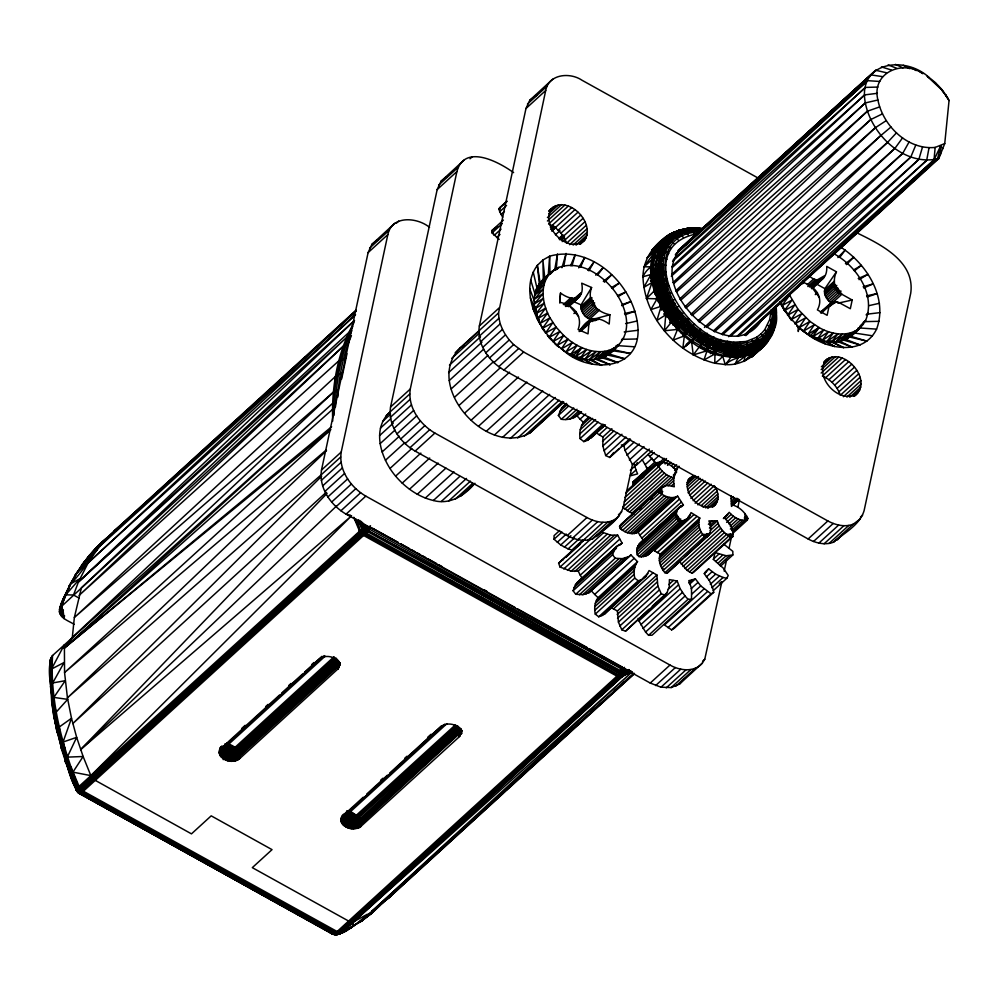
<?xml version="1.0" encoding="UTF-8"?>
<svg xmlns="http://www.w3.org/2000/svg" width="999" height="999" viewBox="0 0 999 999"><rect width="100%" height="100%" fill="white"/><g stroke="black" fill="none" stroke-linecap="round" stroke-linejoin="round"><path stroke-width="1.5" d="M583.129 539.785L571.853 550.074L568.106 548.913L560.726 544.979L554.058 539.235L554.058 535.639L559.702 530.481M723.751 544.143L732.841 551.361L732.841 554.957L726.161 555.744L715.034 552.572L713.473 559.54L723.363 568.206L728.234 575.499L726.797 578.296L723.089 577.459L715.634 574.15L708.678 568.893L704.245 573.638L709.465 580.756L712.836 588.448L713.723 592.295L711.076 593.856L700.761 585.913L695.404 578.883L688.773 580.694L691.533 588.423L691.52 599.2L688.061 599.288L685.039 596.028L680.169 588.748L677.21 581.018L669.392 579.607L669.28 586.788L666.945 592.782L664.997 595.154L661.251 593.768L657.879 586.063L656.892 574.974L649.075 570.566L646.103 576.098L604.42 614.21L598.738 616.795L595.279 614.135C594.093 608.578 594.517 602.347 598.064 597.689L637.524 561.663L630.906 554.932L588.948 592.744L582.854 594.667L575.736 594.28L573.101 590.746L575.436 584.752L577.385 582.38L616.845 546.353L622.065 543.119L617.644 535.089L610.689 535.177L600.761 531.668M646.103 576.098L641.221 579.757L638.199 580.781L634.74 578.109C633.553 572.552 633.978 566.321 637.524 561.663M397.19 889.06L371.578 913.398L362.137 920.641L339.835 933.84L333.978 934.465L79.258 793.431C69.256 781.043 67.52 762.861 61.538 748.263L53.871 716.857L51.723 702.272L49.95 673.801L50.387 671.141L64.398 644.692L64.56 672.577L67.433 697.814L71.503 718.269L76.661 737.349L65.272 761.388L77.56 792.157L330.819 933.241L335.202 934.44L338.586 932.666L619.605 676.111L622.414 671.528L622.427 667.095L589.797 648.975M663.211 241.221C673.763 230.582 687.974 225.849 702.672 229.133C674.138 222.69 643.219 247.74 642.969 276.76C644.268 317.033 676.186 353.446 714.76 363.224C722.027 358.391 728.995 350.661 727.284 341.258C682.617 336.338 631.193 246.166 697.302 233.766M727.284 341.258L733.853 342.232C736.575 350.849 730.431 358.479 725.224 364.56L714.76 363.224L714.972 353.896L719.392 346.516L720.566 339.423M687.524 228.396C610.626 246.129 669.542 349.051 722.652 356.006L725.224 364.56C743.343 366.109 757.941 353.484 768.393 340.284C769.667 336.426 767.482 332.38 764.672 329.795L769.692 319.593L771.203 309.877M52.697 704.557L52.035 703.458C52.66 688.236 45.367 669.605 52.56 655.506L332.754 403.246L64.236 648.139L72.303 637.487L333.329 392.245L338.261 389.585C340.184 371.128 343.993 352.722 351.423 335.652M50.425 679.807L50.275 661.038M50.275 675.124L50.45 668.156M52.56 655.506C49.813 700.799 62.175 745.204 78.334 787.075L82.68 791.845L335.976 932.517C342.957 936.063 349.413 927.621 355.332 924.999M337.824 661.937L337.899 660.077L238.549 750.911C234.278 754.145 227.46 752.771 224.213 748.676L220.679 747.727C221.578 756.018 233.828 758.928 239.86 754.22L338.536 664.16L338.574 661.076L239.161 751.997L237.387 755.694L231.456 761.325L235.065 761.026L239.248 759.003L337.924 668.943L338.536 664.16L336.089 658.316L334.628 658.079L235.951 748.139L233.279 749.163L231.456 761.325C224.9 761.438 216.358 755.706 220.105 748.301M456.293 725.649L455.257 724.974L356.581 815.034L353.359 815.746L349.937 813.211L348.676 813.248L343.132 815.696C345.392 822.639 355.656 824.937 361.263 820.679L459.94 730.619L457.267 726.46L456.293 725.649L357.617 815.708L354.957 816.732L353.122 828.895C347.165 828.908 338.686 824.1 341.508 817.095L354.283 820.254L360.227 818.481L459.565 727.647L461.163 731.792L459.59 736.513L359.752 827.434L353.122 828.895L359.066 823.263L360.826 819.567L460.252 728.646L459.59 736.513L461.913 730.406M49.987 672.464L50.375 659.178L50.862 685.351L52.447 701.723M634.465 673.626L387.974 898.601L352.073 927.097L339.036 934.127L334.727 933.303L81.593 792.719L77.885 788.948C60.927 747.527 49.513 702.796 50.961 657.542L50.387 671.141M325.199 656.118L228.833 744.08L228.484 749.138L225.424 754.532L224.201 759.327L226.461 757.417L232.505 755.232L235.364 752.447L234.053 747.976L226.673 743.256C222.989 748.613 233.304 752.497 236.925 748.95L336.089 658.316M775.311 307.205L774.25 323.614L765.746 334.378L762.799 343.294L758.091 350.924C765.484 344.955 782.03 328.234 769.692 319.593M51.299 687.25L51.411 690.346L50.462 686.625L52.697 682.941L65.222 680.719L52.185 699.824L52.035 703.458M459.503 729.507L459.565 727.647M53.934 715.696L57.143 732.629L53.934 715.696L55.107 713.323L67.682 699.362L54.021 697.439M681.131 507.092L683.391 505.032L677.634 496.153L638.174 532.167C632.305 535.526 625.087 532.617 620.304 528.646L619.567 526.535L620.629 524.837L661.488 487.412L667.232 485.364L674.325 486.763C672.777 479.732 673.963 471.54 679.07 466.233L674.562 470.354M354.245 322.078C337.45 352.035 331.331 387.038 332.729 421.091M337.874 397.04L338.261 389.585M49.95 673.801L50.425 665.396M355.969 310.314L114.073 531.093C96.766 546.216 86.838 567.432 70.779 583.716L63.861 597.464L59.503 612.237C61.289 618.918 68.981 621.041 74.126 624.313M654.357 462.512L632.929 482.067L632.792 484.353L656.48 462.737M730.981 495.766L731.518 504.695C738.736 506.318 744.692 511.8 747.851 518.369L747.339 520.079C740.409 521.466 733.666 517.357 729.233 512.325L724.337 517.882C729.632 522.44 733.716 529.295 732.916 536.475L693.443 572.502L691.87 573.164L687.15 570.417L679.795 561.838M772.814 309.315C771.902 358.354 709.103 348.002 687.724 319.63C660.526 297.053 650.062 232.305 699.737 231.993C695.604 223.676 685.039 230.195 678.321 230.494L695.791 228.159M671.216 248.476C665.459 243.069 656.855 244.905 651.723 250.25C663.636 237.362 680.619 226.736 698.925 230.619C647.814 230.944 658.578 297.552 686.563 320.779C708.915 350.661 774.562 360.239 774.188 308.828C780.781 319.368 773.313 337.225 762.799 343.294L766.857 342.582C773.626 331.693 778.009 318.756 775.961 305.831M773.513 327.098L775.149 322.602L775.873 305.619M775.724 321.491L776.023 306.631M664.997 595.154L625.524 631.181L621.79 629.782L618.418 622.09L617.419 610.988L656.892 574.974M712.499 507.13C720.092 502.485 719.068 491.995 714.273 485.701L695.104 503.196M68.332 589.622L69.693 584.952M548.289 274.663L549.65 256.194C593.231 243.881 636.838 288.012 638.074 330.269C638.698 371.728 587.35 372.602 563.623 350.499C581.268 363.311 605.369 363.761 619.018 344.43C633.878 327.897 624.612 302.535 611.813 287.675C598.688 272.153 575.362 258.729 555.319 269.031C546.59 275.749 536.388 283.266 534.69 294.98C533.104 304.757 535.589 314.747 539.86 323.539L549.999 317.857C542.095 303.883 538.811 283.117 552.135 271.291L539.298 283.679L537.35 265.372L542.882 260.027L549.65 256.194L550.012 273.976M559.765 303.059L560.514 293.007C572.04 301.661 585.039 300.724 581.705 283.167L591.595 287.512C586.401 301.461 596.853 312.212 609.927 314.76L609.215 324.038C596.128 314.71 587.499 318.007 579.17 331.581L589.035 322.577L590.359 320.217M556.318 269.218L557.467 253.983L554.707 269.917M349.937 813.211L350.499 811.65L446.878 723.688M560.514 293.007L559.79 302.272C572.877 304.82 583.329 315.572 578.134 329.52L588.024 333.866L589.035 322.577M609.927 314.76L591.146 319.842C585.102 317.719 580.044 311.526 581.081 304.882L591.595 287.512M339.073 662.125L239.598 753.109L233.304 761.288L234.578 750.087L228.521 747.851L227.01 745.679L227.76 743.581L324.126 655.619M444.655 724.238L349.425 811.151L349.175 814.385L351.623 816.208L354.957 816.732L355.856 822.764L354.982 828.858L361.263 820.679L357.617 815.708L347.302 810.689L350.012 812.374M802.672 283.791L802.921 280.707M74.113 579.183L75.524 574.413L97.115 549.65L89.398 555.244L74.725 575.849M60.927 747.414L60.739 745.429L63.037 742.057L71.503 718.269L59.191 727.047L56.931 730.506L61.538 748.263M634.377 673.551L371.84 911.313L632.342 671.69L353.821 921.652L352.073 927.097C345.554 929.894 336.476 938.91 329.558 931.855C332.392 935.626 338.574 935.314 341.983 932.467L622.202 676.698L625.874 668.993M688.736 318.606L677.522 329.42L664.397 330.781L665.759 314.822L678.733 306.206M941.857 90.222L944.117 93.132L941.046 88.599L941.108 89.248L927.172 76.261C936.338 82.38 943.905 90.822 949.05 100.549L944.742 143.581L935.151 147.427L934.04 159.84L744.505 334.815M630.069 438.948L609.765 457.467L605.694 455.556L602.834 445.954L602.897 437L611.912 428.758M628.933 669.567L625.274 671.615L623.476 675.237L340.409 932.854L338.349 934.202L334.74 934.602M340.072 663.099L337.924 668.943L340.072 663.099L338.499 666.221L239.835 756.28C233.391 761.812 217.682 757.167 220.417 747.377M506.993 201.061L500.162 207.293L499.725 211.701L502.684 217.22M944.742 143.581L938.748 158.641C904.407 166.721 871.628 135.09 865.334 102.922C857.242 61.776 905.069 54.845 929.432 77.785M935.151 147.427C907.616 150.112 883.054 125.837 877.896 100C871.128 72.69 902.534 59.303 922.926 73.664L919.367 71.329M72.303 637.487L74.351 617.519L81.406 587.799L346.94 337.1L78.421 581.967L73.514 595.004L65.722 594.842C62.225 599.712 59.49 606.206 59.503 612.237L61.826 606.58M338.536 664.16L339.385 663.186L338.811 667.931L340.234 662.837M605.444 424.9L587.537 440.309L583.791 441.633L580.082 438.586C578.733 430.419 581.643 421.653 588.96 417.195M238.549 750.911L235.851 756.156L229.558 761.138L231.606 749.1L228.833 744.08C234.728 746.141 242.395 751.772 239.248 759.003M721.877 581.768L704.757 659.228L702.409 663.036L679.507 684.103L671.166 687.562L661.001 687.2L650.249 683.054L346.079 514.135C331.006 505.394 318.644 488.124 321.491 470.054L368.107 252.61L371.928 244.33L377.672 239.822M702.409 663.036C694.367 672.652 679.782 670.716 669.992 665.047L365.809 496.128C350.749 487.375 338.386 470.117 341.221 452.048L387.837 234.59C391.92 215.022 417.157 217.245 429.545 227.335M474.912 483.266C464.885 495.504 449.7 505.082 433.391 500.487C418.456 496.99 405.469 487.712 395.616 476.148C381.293 459.315 371.029 429.345 389.91 412.088M649.35 449.075L632.442 464.51L623.214 507.255C618.581 521.528 603.483 529.72 592.619 538.786C584.215 542.02 574.875 539.697 567.232 535.564L415.147 451.098C400.075 442.357 387.712 425.087 390.559 407.018L437.175 189.573L440.996 181.294L446.74 176.773M360.914 826.573L361.263 820.679M616.221 518.581C607.479 524.75 595.741 522.402 586.962 517.544L434.877 433.079C419.817 424.338 407.455 407.068 410.289 389.011L456.905 171.553C464.61 143.182 499.388 162.338 513.611 172.627M563.598 402.335L530.219 432.804C486.963 457.917 423.151 385.664 459.927 348.139L498.538 312.937L545.704 90.509C548.751 73.889 570.004 72.09 581.955 80.22L759.277 178.696M536.838 94.992L529.807 100.237L525.973 108.516L479.358 325.974C476.523 344.031 488.886 361.301 503.946 370.042L808.129 538.973C815.758 543.106 825.112 545.429 833.503 542.195C844.155 533.029 859.789 525.062 864.098 510.664L910.726 293.219C915.346 260.876 879.632 243.943 856.118 232.48M538.748 319.28L536.026 313.698L545.679 308.067L537.699 318.631L547.602 312.987L539.86 323.539C529.795 306.356 524.55 282.567 537.35 265.372L540.259 283.728M553.384 206.93C537.425 223.376 567.27 255.619 584.64 240.297C596.478 221.453 564.997 192.02 549 210.939M832.367 302.01L820.391 312.587L831.205 302.66L833.703 301.623L838.373 302.222L850.324 308.716L852.184 300.025L841.845 294.28L831.98 303.284C827.035 300.462 823.139 294.455 824.899 288.661L836.45 271.815L826.722 266.408C827.622 278.521 819.367 284.328 809.989 276.586M824.55 293.157L834.427 284.153L841.845 294.28C833.578 290.085 832.729 279.508 836.45 271.815M854.232 396.241C875.386 380.669 841.77 343.119 823.85 361.963M805.569 332.767C825.124 349.2 863.074 356.693 876.585 329.133C888.336 297.565 866.32 263.349 840.034 246.703M787.125 296.616L789.597 295.204L798.101 309.403L809.964 321.428L803.283 331.231L806.655 333.466L796.865 325.811L798.925 327.747C808.004 335.552 819.267 341.408 831.38 342.133C846.066 343.244 858.104 331.905 865.609 320.492C876.135 294.405 856.268 265.746 833.603 253.571M700.686 329.008L692.657 340.609L682.866 348.264L684.315 335.889L694.505 324.113M360.227 818.481L357.517 823.725L351.223 828.708L353.359 815.746L350.499 811.65C356.668 814.372 360.851 821.553 358.341 828.109L361.613 822.851L461.738 730.669M339.498 664.223L239.947 755.281L236.676 760.539L237.387 755.694L235.951 748.139M349.425 811.151L346.715 811.375C344.33 817.17 353.321 820.416 357.754 818.481L357.617 815.708L356.68 818.805L357.517 823.725L356.73 828.596L361.613 822.851M666.183 271.928L662.662 271.278C657.155 301.198 673.438 331.78 700.262 345.579C720.516 358.341 751.96 364.26 767.769 341.521L765.908 343.656M352.909 326.261C338.798 353.584 333.316 384.815 334.016 415.397M341.633 379.021L346.978 353.733M339.997 662.899L339.66 665.559C338.723 656.93 325.961 653.895 319.668 658.803L219.518 751.011M461.675 730.469L461.326 733.129C460.389 724.5 447.627 721.465 441.333 726.373L341.196 818.581M664.173 240.522L663.998 247.927L664.922 252.685L657.804 252.809L655.294 248.089M664.397 330.781L671.291 322.352L654.32 291.308L652.172 273.601L652.147 265.946L653.134 258.741L656.905 246.915L647.015 257.879C652.422 251.898 661.638 248.139 668.706 253.584M674.687 299.5L668.306 302.073L662.137 305.969L658.816 302.422C652.522 274.937 650.511 231.456 688.798 228.571L692.394 231.006L694.23 233.941M762.799 343.294L772.764 330.582L776.373 311.875M682.092 559.215L666.945 573.339L664.909 572.702C660.701 567.707 657.629 560.476 660.339 554.07L699.812 518.056L691.033 512.599L688.411 518.094L647.414 555.357L641.346 556.868L639.01 556.593L637.287 554.895C634.852 547.902 639.947 542.182 645.379 538.673M689.472 571.952L728.933 535.926L732.916 536.475L731.33 537.15C724.6 534.103 719.243 527.996 717.319 520.841L708.878 520.891C711.4 526.111 711.788 533.741 706.405 537.325L704.37 536.688C700.174 531.693 697.102 524.463 699.812 518.056M713.823 336.738L711.887 343.531L707.042 350.736L703.995 359.99L714.972 353.896M683.391 505.032C677.347 506.356 675.124 513.474 676.76 518.868L678.471 520.566L683.029 520.716L688.411 518.094M338.274 663.049L338.574 661.076M355.507 818.98L356.468 816.395L354.27 819.005M563.811 266.346L566.096 253.446L561.95 267.72M737.412 335.951L926.672 160.364L929.02 147.864M692.394 231.006C671.615 229.645 658.329 252.472 660.764 271.228C662.662 293.394 675.187 313.486 691.583 328.022C716.383 354.682 774.387 357.867 775.961 310.789M764.672 329.795L761.013 333.903C772.964 346.191 750.961 354.957 744.018 361.413L745.067 356.343C748.85 352.422 748.401 346.079 746.153 341.496L733.853 342.232M74.251 577.459C83.292 562.35 93.968 548.139 107.929 537.062C85.177 555.844 69.256 581.543 59.565 609.178L62.625 617.345L63.549 612.999M60.639 607.042L63.961 618.481L64.548 615.709M220.105 749.874L220.692 747.165M221.004 748.863L221.578 746.141M223.252 759.665L226.835 742.956M357.754 818.481L458.141 727.397L457.767 725.886L358.591 816.52C354.97 820.067 344.667 816.183 348.351 810.826L363.261 797.214M765.746 334.378L773.651 329.558L775.911 319.081L773.75 315.559L770.953 313.674M724.163 571.128L726.448 560.476M729.045 548.314L731.33 537.662M737.849 507.255L739.485 499.65M799.188 327.222L798.263 331.518L798.151 326.348L790.484 318.169L780.119 302.397M666.171 265.409C656.655 260.926 646.803 267.757 642.969 276.76L650.998 274.488L655.194 272.165C656.281 245.667 673.551 223.164 702.309 229.608M774.675 317.183L776.46 312.999M629.308 671.141L624.225 674.088L625.237 669.655L622.402 669.367L369.493 529.195L365.734 525.574L79.021 786.425L76.286 790.197L79.695 793.706L332.542 933.828L336.039 934.602L339.51 932.841L619.742 677.072L622.877 672.514L624.45 667.357L616.932 676.148L336.713 931.905L333.978 933.578L331.793 933.703L336.875 934.614L341.233 932.729L623.551 674.263L630.781 671.028M55.107 713.323L55.894 710.177M773.75 315.559L775.024 306.868M62.65 609.877L61.139 615.709L63.399 610.014M342.345 815.296C343.244 823.588 355.494 826.498 361.538 821.79L460.202 731.73L461.276 728.658M662.637 264.373C656.842 283.291 660.039 305.756 672.414 321.353L672.327 323.539L678.621 328.396M702.197 229.845C683.403 225.25 662.986 238.012 659.765 257.267C651.473 278.134 664.185 301.198 676.56 317.869C697.614 349.7 764.847 372.54 775.986 320.304M334.078 656.693L234.915 747.464L230.432 749.924L227.685 760.739L234.166 756.418L236.988 753.296L237.662 751.56L234.79 748.825L236.089 750.911L237.799 749.887L337.063 659.153M357.03 820.017L354.17 822.801L348.127 824.987L345.879 826.897L349.438 817.681L353.271 816.67L352.098 817.494L349.35 828.308L357.455 822.514L359.328 819.13L357.942 816.995M573.101 590.746L612.562 554.72L614.897 548.726L616.845 546.353M73.876 775.923L79.146 789.909L78.109 792.619L70.792 775.399L83.129 756.505L76.661 737.349L63.037 742.057M571.952 265.896L575.249 254.608L570.616 265.684M744.018 361.413L751.897 354.183L758.353 350.287L759.665 345.841L758.591 340.559L756.655 337.25L746.153 341.496M728.608 336.688L918.843 159.415L922.489 147.078M62.275 606.718L60.102 614.01L62.425 608.316M676.086 470.204C671.653 465.172 664.897 461.063 657.966 462.45L657.454 464.16L625.886 492.982M624.937 497.49L658.766 466.608L660.114 462.15L657.454 464.16C660.626 470.729 666.57 476.211 673.788 477.834L677.447 468.094L675.187 470.154M707.167 333.241L703.483 341.296L693.256 354.957L691.583 341.658M370.517 525.736L366.071 528.821L80.095 789.834C74.488 792.532 81.543 795.366 83.392 791.22L363.611 535.464L366.096 533.004L366.733 530.919L370.941 527.435L361.913 528.421L357.63 520.317M630.656 439.473L623.888 445.654L625.024 450.437L632.442 464.51L636.425 465.097L637.25 462.512M652.147 265.946L650.986 269.593L652.172 273.601M581.505 411.7C576.61 417.582 568.881 420.579 561.326 419.28L558.366 415.447L561.55 408.204L566.396 403.346M233.841 751.41L232.929 748.226L229.895 747.577L224.65 744.555C223.788 749.787 230.819 752.21 235.015 751.236L235.477 749.812M831.205 302.66L829.108 306.056L827.122 315.309L817.394 309.902C824.362 297.24 814.922 286.076 802.946 282.405M667.994 246.428C653.421 258.266 658.803 279.345 664.597 294.393C672.764 313.137 686.95 329.133 704.47 339.648C728.059 357.018 770.529 352.635 775.911 319.081M63.412 599L59.416 611.351M671.353 292.607L664.597 294.393L657.08 298.826L646.39 298.514L652.035 282.467L659.827 278.908L667.07 278.696M59.465 609.827L63.861 597.464L59.565 609.178M59.715 612.887L62.125 606.293M62.625 617.345L63.674 614.497M655.182 264.66C657.866 255.457 663.286 246.903 671.478 241.696L674.512 244.018M338.611 665.234L339.385 663.186M460.277 732.791L461.051 730.756L460.202 731.73M763.061 317.62C731.318 376.436 635.302 279.995 687.062 243.681M341.983 932.467L335.714 933.703L82.118 792.307L77.81 791.92L76.236 789.797L79.695 793.706L77.61 792.107L78.496 792.582L81.618 789.959L361.838 534.19L365.06 534.053L618.294 674.687L625.237 669.655L620.629 677.097L616.932 676.148L363.611 535.464L359.727 531.63L353.783 517.357M629.17 670.054L625.274 671.615L621.553 671.353L620.779 670.853L622.427 667.095M775.499 317.857L773.388 323.114L770.179 327.56L772.09 333.354C757.142 362.587 716.458 355.394 694.967 337.987C670.054 319.405 642.819 281.905 665.322 251.835M334.952 379.832L336.8 375.237L342.382 373.264M228.983 746.89L227.497 746.815L220.429 756.081L221.016 753.358L222.465 750.449L225.262 747.939L229.895 747.577L225.874 760.127L234.191 755.194L236.588 752.085M352.123 815.409L349.088 821.715L347.552 827.696L355.856 822.764L358.254 819.655M688.461 235.202L685.002 231.268L680.881 229.845L672.14 232.992L665.796 239.76L674.725 237.225L677.21 231.293C685.202 229.845 694.205 226.623 701.935 230.319M721.753 333.853L910.788 157.055L915.771 145.105M580.644 267.02L584.677 257.442L578.708 267.857M333.241 934.202L337.65 932.354L617.869 676.598L622.402 669.367M76.586 790.671L366.571 526.011L365.422 528.096L77.223 791.171L76.586 790.671L82.218 793.431M330.594 429.62L64.236 648.139L335.514 406.755C336.026 380.656 340.959 354.508 351.823 330.669L348.826 332.48L78.421 581.967L88.049 563.049L355.507 314.797M667.007 259.265L663.536 257.854C655.769 272.677 657.017 290.497 662.137 305.969L650.811 309.653L657.08 298.826M219.256 752.247L222.34 747.377L228.272 745.641M340.934 819.817L343.132 815.696L345.891 816.245L347.615 818.006L344.38 825.936L346.453 824.187L352.447 822.627L355.694 820.216M65.834 595.129L67.707 590.996M772.402 321.828L774.774 316.671M239.835 756.28L238.087 759.864L238.749 755.044L237.662 751.56M461.65 731.643L361.501 823.85L359.752 827.434L360.414 822.614L359.328 819.13M683.204 237.325C673.813 224.138 658.366 242.008 655.119 252.073L655.019 250.749M460.177 733.79L461.163 731.792M771.79 334.69L770.629 336.051M773.651 329.558L774.512 327.135C772.027 334.116 765.646 338.873 758.591 340.559M339.972 664.073L338.499 666.221M365.734 525.574L364.81 527.372L368.069 530.856L620.204 671.927L624.363 672.539L628.983 670.566M79.783 786.625L80.844 789.222L79.333 793.581M650.973 266.833L644.068 266.808L651.96 259.603L656.143 257.58C660.064 248.888 666.87 241.458 675.736 237.725L678.521 240.284M68.906 586.363L75.936 574.413M81.294 565.958L85.352 560.526M723.875 354.995L731.593 356.119L733.079 357.242L751.897 354.183C755.182 350.05 754.332 344.031 751.673 339.797M52.697 682.941L64.123 662.474L52.223 668.693L51.848 656.243L51.136 669.879L52.373 673.301M713.473 330.881L902.734 153.334L909.065 142.008M88.574 556.718L98.514 545.417L124.6 522.552M239.86 754.22L235.065 761.026L235.364 752.447M361.538 821.79L360.452 823.7C354.021 827.172 342.657 824.312 341.82 816.171M111.838 534.04L96.566 548.176M588.898 270.854L594.08 261.85L587.724 270.267M774.462 325.799L771.74 330.469L767.931 334.203L763.211 337M609.765 457.467L613.711 452.497M239.947 755.281C233.716 760.139 221.079 757.142 220.155 748.601L220.679 747.727M530.219 432.804L536.376 425.936M814.422 285.989L812.774 288.049L823.588 278.134M684.24 678.508L679.507 684.103M842.107 534.415L837.374 540.009M659.04 490.521L661.488 487.412L662.037 494.305L622.564 530.332L619.567 526.535L659.04 490.521L659.777 492.619C664.56 496.59 671.778 499.512 677.634 496.153M774.088 324.45L771.103 328.996L767.095 332.642M559.153 347.24L556.967 345.504L563.761 335.514L556.131 327.173L549.999 317.857L542.494 328.359L544.03 330.694L536.55 317.345L542.494 328.359L552.859 322.602L545.566 333.017L541.845 326.86L550.948 339.56M799.237 328.521L798.925 327.747L805.718 317.757L794.817 323.888L801.747 313.723L790.996 319.705L783.903 309.19L785.314 311.676M607.117 354.982L624.875 358.803L608.703 353.858L619.018 344.43C604.383 357.954 581.655 350.387 568.006 339.185L556.967 345.504L549.038 337.475L556.131 327.173L545.566 333.017M568.244 353.321L573.676 356.993L570.591 354.62L577.11 345.279L565.896 352.023L572.477 342.457L561.338 348.976L568.006 339.185L563.761 335.514L552.847 341.646L559.777 331.493L549.038 337.475L547.302 335.252M798.925 327.747L809.964 321.428L819.055 327.547L810.177 335.652L815.733 339.323L812.537 336.9L819.055 327.547C831.593 334.74 849.612 337.737 861.013 326.848L850.686 336.251L866.932 341.146L849.325 336.975M644.068 266.808L653.958 252.922M570.591 354.62L581.855 347.627L575.349 356.718L586.625 349.463L580.119 358.291L577.622 356.88M784.477 310.577L791.995 300.075L781.855 305.756L784.477 310.577L794.842 304.832L787.537 315.247L798.101 309.403L790.996 319.705L790.484 318.169L792.095 320.579M613.748 347.927L611.463 351.111L618.181 344.68M854.607 331.93L853.458 333.529L863.548 323.888L860.201 326.648M228.521 747.851L224.538 752.534L222.715 758.366L224.787 756.618L230.769 755.057L234.028 752.647M704.407 327.485L894.929 148.376L902.559 137.874M349.438 817.681L351.623 816.208L347.602 816.308L346.653 817.17L344.443 820.129L343.107 824.849L344.967 823.226L350.736 822.264L354.283 820.254M578.346 297.652L568.481 306.656L580.157 295.741M783.166 308.167L779.907 302.11L781.855 305.756L789.597 295.204M819.355 339.048L822.065 340.597L828.558 331.768L817.294 339.011L812.412 336.026M658.066 246.079L661.925 240.846M673.413 232.48C647.19 246.466 650.349 282.804 663.486 304.957C678.571 332.942 707.105 353.396 739.01 356.218L741.233 349.737L740.184 342.307M839.884 257.205L845.216 250.05L837.874 257.58M597.777 274.825L603.159 267.707L595.766 275.2M820.366 338.923L834.565 346.566L826.785 341.633L833.316 333.079L822.065 340.597M658.091 251.036C663.286 242.969 671.34 236.875 680.706 234.59M623.925 669.58L621.128 672.19M536.026 313.698L544.268 303.147L534.89 308.803L537.237 313.811M116.546 530.444L120.105 525.886L114.073 531.093L356.318 310.914L99.975 546.028L355.419 314.697M648.938 554.108L656.93 546.378M80.794 567.594L84.428 562.986M830.818 340.959L843.718 347.727L828.77 340.871L831.38 342.133L837.986 333.853L826.785 341.633M591.658 359.752L601.66 365.397L589.435 359.79L596.041 351.523L584.84 359.315L582.267 357.967M339.835 933.84L362.137 920.641L367.232 914.285L353.821 921.652L349.488 921.54L252.31 867.644L272.04 849.637L211.201 815.846L191.471 833.865L94.318 779.832L90.859 775.624L83.129 756.505L67.682 757.117M330.432 932.929L335.264 934.327L339.573 931.842M534.89 308.803L543.394 298.289L534.278 304.021L543.056 293.569L534.215 299.388L543.269 289.048L534.69 294.98L544.018 284.777L535.714 290.859L545.292 280.819L537.25 287.075L547.102 277.223L539.298 283.679M232.605 751.435L233.591 750.237M625.524 631.181L648.9 609.24M772.09 333.354C768.044 339.735 760.589 342.732 753.308 343.256M658.766 466.608L662.399 462.237M506.555 205.469L499.725 211.701L498.838 208.866L500.162 207.293M833.029 340.871L835.813 342.058L842.507 334.053L831.38 342.133M347.615 818.006L351.074 814.822M358.516 519.705L361.913 528.421L365.297 532.38L366.096 533.004L369.493 529.195L359.24 530.669M458.141 727.397L458.728 726.723M459.94 730.619L460.751 729.695M775.149 322.602L774.25 323.614L771.29 323.938M366.096 533.004L620.129 673.888L622.789 674.325L624.363 672.539M82.093 564.497L97.115 549.65M595.966 359.378L610.277 364.86L598.051 359.053L604.87 351.348L593.868 359.702L600.561 351.71L589.435 359.79M837.911 341.733L852.334 347.202L840.009 341.421L846.827 333.703L835.813 342.058M699.238 331.818C710.227 342.57 723.376 355.582 739.847 354.87C750.861 354.22 761.738 349.263 768.393 340.284C761.525 347.764 750.374 347.927 741.121 345.916M866.121 314.872L868.193 312.6M688.386 232.48L693.443 228.109L703.121 228.746L693.443 228.109L678.321 230.494M360.627 921.715L370.055 914.485L382.854 902.122M383.366 902.122L371.578 913.398L363.586 918.805M686.7 482.729L694.592 475.524C675.187 484.09 699 515.771 714.76 505.069M697.989 320.804L887.624 142.32L896.478 132.817M556.893 269.418L558.891 267.295L555.319 270.254M603.746 356.98L618.094 362.637L601.96 357.854L608.928 350.412L598.051 359.053M727.934 349.862L732.055 345.442M845.716 339.36L860.151 344.98L843.93 340.222L850.886 332.779L840.009 341.421M772.764 318.219L775.624 315.16L775.099 307.342M339.51 932.841L83.392 791.22L79.508 787.387L73.139 772.19L90.859 775.624L351.586 515.796L80.644 749.6L327.148 493.256M846.49 264.61L853.72 257.168L845.429 263.699M621.84 668.568L368.069 530.856L366.733 530.919L82.48 790.646L79.258 793.144L77.61 792.107M604.37 282.23L611.663 274.825L603.309 281.306M96.166 547.939L108.304 536.725M590.784 438.286L603.608 426.323M620.629 524.837L647.377 500.761M550.224 274.151L555.319 269.031L544.805 278.197L542.882 260.027L543.319 279.458M621.403 340.259L623.588 338.062M757.429 351.361L751.76 357.03L763.473 346.353C753.021 356.743 736.251 354.795 725.224 364.56M860.139 325.961L865.609 320.492L863.311 322.277M321.715 476.148L72.815 723.563L326.223 492.307M368.331 527.947L361.838 534.19M726.972 354.37L735.851 345.629M458.703 736.4L462.062 733.141M461.151 495.841L473.926 483.928M596.49 536.6L619.38 515.534M827.147 358.966C812.15 374.925 838.011 404.533 856.43 394.243M860.276 518.943L853.246 524.188L833.503 542.195M371.578 913.398L379.657 905.618L362.137 920.641M326.523 450.611L67.433 697.814L320.854 475.124M80.644 749.6L336.238 506.293M78.421 581.967L354.483 320.542M660.988 245.142C667.457 237.862 676.585 233.242 686.288 232.342M348.052 343.918L343.169 346.328L79.096 595.392L338.698 360.951L345.642 358.079M850.686 336.251L858.029 329.333L847.502 338.499L854.632 331.318L843.93 340.222M651.723 250.25L665.509 237.263L671.016 233.791L680.881 229.845M608.703 353.858L616.046 346.94L605.531 356.106L612.674 348.938L601.96 357.854M670.042 320.854L680.244 311.251M684.79 306.98L875.349 127.697L886.238 120.642M676.161 328.234L686.35 318.644M690.871 314.385L881.031 135.352L890.983 127.023M683.229 334.702L692.307 326.149M686.251 344.543L690.796 340.284M694.193 337.088L699.862 331.755M617.644 535.089L578.184 571.103L571.228 571.191L560.052 567.045L558.628 563.174L583.404 540.509M659.727 305.806L669.942 296.241M675.611 290.921L867.369 111.226L879.595 106.918M663.786 313.973L675.162 303.296M679.707 299.026L870.753 119.568L882.417 113.874M701.011 342.57L705.544 338.324M604.42 614.21L615.147 603.384M655.931 298.514L667.32 287.874M673.001 282.567L865.334 102.922L877.896 100M704.682 349.837L713.786 341.308M729.307 352.597L737.025 345.367M710.389 353.671L712.662 351.548M714.947 349.425L720.641 344.118M653.496 291.383L664.909 280.756M671.765 274.388L864.672 94.905L877.347 93.307M721.453 350.749L728.296 344.405M654.745 282.555L663.91 274.076M671.927 266.646L865.421 87.413L877.971 87.063M343.169 346.328L60.227 607.592L64.635 596.066L61.176 606.306L70.779 583.716L79.845 578.721L65.722 594.842L61.676 605.806L63.961 618.481M650.449 280.806L652.734 278.709M655.019 276.598L663.011 269.231M673.301 259.74L867.557 80.669L879.757 81.456M725.099 352.734L733.091 345.354M209.328 445.542L212.762 442.37M231.106 425.487L235.702 421.266M249.45 408.591L251.748 406.481M254.046 404.37L259.777 399.088M265.509 393.818L267.807 391.708M270.092 389.598L282.705 377.984M288.436 372.702L305.632 356.868M310.227 352.647L356.081 310.414M660.339 267.445L655.756 271.641L660.401 267.495M685.539 244.368L691.258 239.123M694.692 235.976L715.321 217.108M717.607 215.01L738.224 196.129M740.521 194.031L875.686 70.267L886.525 72.777M654.445 273.514L661.326 267.208M676.223 253.546L871.016 74.9L882.629 76.648M619.929 678.209L629.133 669.792M503.009 793.206L387.974 898.601L391.034 895.716L372.664 911.213M506.456 790.047L526.011 772.127M529.458 768.968L550.162 749.987M552.472 747.889L573.176 728.908M575.474 726.81L586.975 716.271M590.421 713.099L596.178 707.829M598.476 705.731L607.679 697.29M613.436 692.02L629.532 677.272M371.928 244.33L394.83 223.264M440.996 181.294L463.898 160.227M529.807 100.237L552.697 79.183M396.503 223.077L398.701 221.079M369.58 248.139L389.31 230.132M438.648 185.102L458.379 167.095M527.447 104.058L547.19 86.039M470.042 158.766L472.24 156.768M368.107 252.61L387.837 234.59M437.175 189.573L456.905 171.553M525.973 108.516L545.704 90.509M498.838 208.866L506.805 201.598M501.023 214.51L504.445 211.388M503.396 220.08L492.007 230.469L492.057 232.917L499.175 239.373M497.502 226.411L492.007 230.469L494.205 235.352L501.036 229.121M492.057 232.917L502.297 223.564M496.59 237.525L500.012 234.403M549.213 210.839L551.411 208.841M549.225 211.563L555.806 205.569M548.726 213.774L558.591 204.77M547.427 217.582L561.675 204.583M547.402 221.004L564.947 204.995M568.319 206.006L548.576 224.013C556.967 227.435 563.673 234.665 566.583 243.232L586.313 225.225M551.935 225.599L571.665 207.58M550.349 227.31L552.622 225.225M330.706 429.745L64.56 672.577L326.086 450.162M550.611 229.333L554.02 226.211M551.81 229.87L555.219 226.748M551.61 230.994L574.912 209.678M552.247 230.682L555.656 227.56M558.216 230.232L577.946 212.213M555.432 234.79L559.989 230.644M560.951 233.154L580.681 215.135M559.54 237.937L562.949 234.815M559.003 238.611L562.412 235.502M559.303 238.674L562.712 235.552M559.465 239.735L564.01 235.577M563.299 236.351L583.041 218.344M561.176 240.035L564.597 236.925M562.2 241.596L564.472 239.51M565.197 239.748L584.927 221.741M321.491 470.054L341.221 452.048M390.559 407.018L410.289 389.011M479.358 325.974L499.088 307.954M569.592 244.693L587.137 228.684M320.941 475.037L340.671 457.03M390.01 412L409.74 393.993M386.126 415.746L389.56 412.612M455.194 352.709L479.358 330.644M573.126 245.03L587.387 232.018M382.592 421.478L390.621 414.148M451.66 358.429L479.283 333.216M576.073 245.13L587.037 235.127M579.545 243.918L586.113 237.924M321.328 480.382L341.059 462.362M390.397 417.332L410.127 399.325M479.195 336.288L498.938 318.281L498.538 312.937M580.257 244.305L584.64 240.297M380.382 428.171L390.709 418.743M449.45 365.135L480.531 336.763M322.652 485.914L342.382 467.907M391.72 422.877L411.451 404.87M480.519 341.82L500.249 323.813L498.938 318.281M379.558 435.639L393.319 423.064M448.626 372.59L482.005 342.12M324.862 491.483L344.593 473.476M393.931 428.446L413.661 410.439M482.729 347.39L502.46 329.383L500.249 323.813M380.144 443.643L395.055 430.032M449.213 380.607L483.741 349.088M327.884 496.915L347.627 478.908M396.953 433.878L416.695 415.871M485.764 352.822L505.494 334.815L502.46 329.383M382.118 451.948L399.325 436.238M451.186 388.911L488.024 355.294M331.643 502.047L351.386 484.04M400.711 439.011L420.454 420.991M489.522 357.954L509.253 339.947L505.494 334.815M385.439 460.302L404.945 442.507M454.508 397.265L493.643 361.538M336.026 506.718L355.756 488.711M405.094 443.681L424.825 425.674M493.893 362.625L513.636 344.618L523.676 352.035L827.859 520.954C835.501 525.099 844.842 527.422 853.246 524.188M563.336 304.633L571.016 297.627M564.959 305.207L572.627 298.202M340.884 510.789L360.614 492.782M409.952 447.752L429.682 429.732M498.751 366.695L518.493 348.688M565.446 306.506L580.943 293.019L574.375 299.026M566.957 306.506L575.736 298.501M389.985 468.456L411.775 448.563M459.053 405.419L500.487 367.595M575.212 299.463L580.694 294.468M568.356 306.218L577.122 298.214M569.505 305.819L579.37 296.815M365.809 496.128L346.079 514.135L350.599 515.272M415.147 451.098L434.877 433.079M503.946 370.042L523.676 352.035M580.968 306.368L590.834 297.365L596.303 308.216L586.438 317.22M395.616 476.148L420.866 453.109M464.685 413.111L509.59 372.14M573.901 313.549L576.098 311.551M580.993 307.942L590.859 298.938M581.293 309.59L591.158 300.587M581.868 311.263L593.306 300.749M582.704 312.912L592.569 303.908M583.766 314.485L593.631 305.482M585.014 315.934L594.892 306.93M402.185 483.154L429.72 458.029M471.253 420.117L518.456 377.035M587.961 318.306L597.827 309.303M589.56 319.143L599.425 310.14M579.695 330.294L591.383 319.393M584.927 325.824L592.607 318.818M585.227 326.536L587.412 324.538M589.61 322.54L593.993 318.531M581.106 331.019L588.773 324.026M592.22 321.541L595.504 318.544M409.478 489.26L438.161 463.086M478.546 426.223L526.885 382.093M594.904 320.829L597.09 318.831M678.109 250.512L875.686 70.267M655.356 271.653L663.174 264.51M650.699 278.396L652.934 276.361M655.182 274.313L662.999 267.17M417.27 494.28L445.941 468.106M486.338 431.243L534.677 387.113M651.847 282.03L654.083 279.995M656.318 277.947L663.024 271.828M581.855 347.627L572.964 355.731L570.566 354.22M654.382 286.438L663.324 278.271M425.324 498.064L454.008 471.878M494.393 435.027L542.732 390.896M654.969 294.443L666.146 284.24M433.391 500.487L459.79 476.398M502.46 437.45L549.662 394.368M658.066 301.735L668.131 292.545M441.246 501.486L466.496 478.446M510.314 438.449L555.207 397.477M448.638 501.023L470.442 481.131M517.707 437.987L559.153 400.162M661.375 310.09L670.317 301.923M455.344 499.125L472.552 483.416M524.413 436.088L562.4 401.411M534.964 428.221L563.736 401.96M561.55 408.204L566.058 404.083M559.615 411.576L567.507 404.37M558.366 415.447L568.518 406.193M667.045 317.22L677.11 308.029M561.326 419.28L573.726 407.954M565.759 419.543L577.035 409.253M672.677 324.912L682.742 315.721M569.929 419.043L578.945 410.814M573.701 417.794L580.469 411.613M576.985 415.821L580.094 419.155L585.726 413.998M241.696 728.471L245.142 725.324M265.784 706.48L268.082 704.382M288.736 685.526L291.034 683.441M311.676 664.585L313.973 662.499M227.822 742.207L279.458 695.092M281.755 692.994L302.397 674.15M304.695 672.052L321.903 656.343M682.604 328.858L689.31 322.727M581.443 425.761L590.459 417.532M580.257 429.682L592.657 418.356M579.795 433.991L595.579 419.58M689.884 334.965L696.603 328.833M580.082 438.586L598.126 422.127M682.866 348.264L690.784 341.021L692.657 340.609M583.791 441.633L602.959 424.125M587.537 440.309L604.445 424.875M697.677 339.985L704.382 333.853M595.491 432.292L599.163 434.74L607.055 427.535M704.62 344.78L711.325 338.661M602.497 441.333L613.773 431.044M602.834 445.954L617.494 432.579M711.575 348.226L718.281 342.108M603.92 450.736L621.952 434.265M713.835 354.333L716.071 352.285M718.306 350.249L726.136 343.107M605.694 455.556L625.998 437.025M723.463 351.835L731.293 344.692M612.399 454.72L619.155 448.551M621.415 446.491L629.308 439.285M725.199 352.834L733.229 345.492M744.705 335.015L937.524 158.953L940.546 154.196L940.708 145.804L942.769 148.751M938.748 158.641L746.34 334.24L937.524 158.953L940.708 145.804L934.04 159.84L738.074 336.388M725.686 354.008L735.751 344.83M745.816 335.639L748.051 333.604M726.573 354.595L736.725 345.329M727.297 354.308L737.362 345.13M727.309 354.695L737.449 345.429M625.024 450.437L634.053 442.207M807.279 284.74L813.86 278.733M807.804 286.501L815.471 279.495M809.415 286.988L817.095 279.982L824.737 275.649L819.255 280.657M626.86 455.257L639.273 443.943M810.988 287.188L818.656 280.182M811.363 288.087L820.142 280.082M811.613 288.711L824.3 276.985M629.358 459.99L644.018 446.615M815.259 294.605L817.457 292.595M824.6 290.06L834.465 281.056M824.437 291.558L834.302 282.542M554.058 539.235L561.95 532.03M630.332 470.267L634.852 466.146L634.465 463.623M636.425 465.097L652.21 450.686M824.949 294.817L834.814 285.814M657.417 464.485L649.725 456.58L654.233 452.472M825.611 296.491L835.476 287.487M630.319 475.162L635.963 470.017L634.852 466.146M557.267 542.307L566.283 534.078M826.523 298.114L836.388 289.111M567.232 535.564L586.962 517.544M645.391 464.448L652.272 458.166M827.647 299.663L837.524 290.647M560.726 544.979L570.879 535.714M653.358 460.751L658.99 455.606M828.97 301.061L838.835 292.058M830.419 302.285L840.284 293.269M650.299 466.995L632.929 482.067M572.602 538.074L592.332 520.067M820.778 312.724L829.545 304.72M564.373 547.202L574.525 537.937M833.703 301.623L822.502 311.014M821.44 313.062L829.108 306.056L836.75 301.735M626.398 491.271L657.966 462.45M829.707 306.543L835.189 301.536M642.057 478.533L644.318 476.473M658.541 463.461L664.185 458.316M656.73 465.234L660.114 462.15M657.891 466.346L666.52 458.541M577.984 539.697L597.727 521.69M568.106 548.913L579.383 538.623M661.85 463.524L666.358 459.403M665.072 463.961L668.456 460.876M624.3 501.885L660.376 468.943M583.229 540.359L602.959 522.352M558.628 563.174L584.565 539.51M565.759 557.454L580.419 544.08M667.507 465.384L670.891 462.3M662.25 471.116L622.789 507.142L629.495 512.15L634.328 513.861M588.149 540.059L607.879 522.04M560.052 567.045L590.496 539.26M671.378 465.659L673.626 463.611M618.443 514.722L621.74 511.725M624.875 509.09L664.347 473.076M592.619 538.786L612.35 520.779M673.239 467.844L676.623 464.747M627.135 510.776L666.595 474.762M563.761 568.968L603.234 532.942M629.495 512.15L668.968 476.136M567.519 570.367L606.98 534.34M673.326 475.074L676.71 471.978M631.917 513.186L671.378 477.172M649.637 498.713L663.161 486.363M571.228 571.191L610.689 535.177M639.16 509.34L641.42 507.28M658.329 491.845L661.713 488.748M650.112 499.45L652.359 497.39M663.636 487.1L673.788 477.834M659.34 492.557L661.6 490.509M620.304 528.646L659.777 492.619L660.102 488.811L662.037 494.305M668.019 485.851L673.651 480.706M574.812 571.44L614.273 535.427M660.501 493.668L662.749 491.62M671.578 485.751L673.826 483.691M624.937 531.693L664.397 495.679M582.604 579.145L580.269 575.162L619.73 539.135M627.347 532.729L666.82 496.703M688.299 479.52L690.559 477.46M629.757 533.391L669.23 497.365M687.911 480.382L692.419 476.261M577.385 582.38L619.255 544.467M575.436 584.752L614.897 548.726M632.105 533.666L671.565 497.639M613.049 551.361L616.433 548.264M619.817 545.179L622.065 543.119M574 587.562L613.461 551.535M686.862 484.527L695.878 476.286M634.315 533.553L673.788 497.527M636.363 533.041L675.824 497.027M687.2 486.813L698.476 476.523M824.075 362.6L829.557 357.592M821.39 366.808L832.354 356.805M687.624 489.572L700.024 478.246M821.178 369.618L835.439 356.618M643.918 541.058L639.835 535.227L679.308 499.213M575.736 594.28L615.209 558.254L622.327 558.653L628.421 556.718M688.061 492.794L702.722 479.408M821.166 373.039L838.71 357.03M579.383 594.767L618.856 558.741M641.758 538.199L681.231 502.185M689.56 495.404L705.344 480.994M582.854 594.667L622.327 558.653M842.07 358.042L822.339 376.049C830.731 379.47 837.437 386.688 840.334 395.267L860.064 377.247M638.935 544.218L679.782 506.793M380.569 780.331L382.867 778.233M404.67 758.341L406.968 756.243M427.609 737.399L431.056 734.253M648.751 535.576L681.455 505.731M637.874 545.929L677.334 509.902M366.708 794.068L387.362 775.224M389.647 773.126L441.283 726.011M672.115 515.322L674.362 513.274M586.063 593.993L625.536 557.966M690.896 498.401L707.816 482.954M637.162 547.902L676.635 511.875M588.948 592.744L630.906 554.932M825.698 377.622L845.429 359.615M636.838 550.087L676.298 514.073L680.819 520.841L641.346 556.868M693.144 500.674L711.188 484.203M636.875 552.435L676.335 516.421L680.819 520.841M676.073 519.13L678.321 517.07M828.933 379.72L848.675 361.7M637.287 554.895L676.76 518.868M591.433 590.958L594.667 594.405L634.128 558.391M639.01 556.593L678.471 520.566L676.335 516.421M678.546 521.078L680.794 519.03M831.98 382.267L851.71 364.248M697.826 504.857L715.871 488.386M643.568 556.743L683.029 520.716M596.403 600.324L635.876 564.298M653.309 548.651L656.693 545.554M688.261 516.745L690.521 514.685M645.604 556.231L685.064 520.217M701.286 505.569L717.07 491.158M660.314 543.294L689.635 516.533M647.414 555.357L686.875 519.33M595.292 603.359L634.752 567.345M834.714 385.177L854.445 367.17M652.522 549.313L654.407 550.699L693.88 514.672M703.171 507.317L717.831 493.943M594.717 606.73L634.19 570.704M705.731 507.967L718.131 496.64M837.062 388.386L856.792 370.379M654.407 550.699L657.342 552.522L696.815 516.508M594.717 610.352L634.178 574.325M707.816 508.441L717.969 499.175M711.688 506.618L717.332 501.473M712.861 506.543L716.246 503.459M595.279 614.135L634.74 578.109M838.96 391.783L858.69 373.776M659.64 556.056L699.113 520.029M659.315 558.241L698.776 522.215M659.365 560.589L698.825 524.575M598.738 616.795L638.199 580.781M626.423 593.094L628.683 591.033M634.315 585.889L639.959 580.744M643.344 577.647L647.851 573.538M601.76 615.784L641.221 579.757M659.79 563.049L699.25 527.022M731.156 498.676L733.403 496.615M843.356 396.728L860.901 380.719M660.576 565.546L700.037 529.532M731.28 501.211L734.665 498.114M610.901 607.367L613.486 608.928L652.946 572.902M846.89 397.065L861.138 384.053M708.416 524.288L711.8 521.203M731.305 503.346L736.95 498.201M701.173 532.005L661.713 568.031L663.96 569.393M731.193 505.094L737.961 498.926M849.837 397.165L860.801 387.162M710.114 525.299L714.622 521.178M731.992 505.432L738.761 499.263M732.804 505.032L738.448 499.887M731.418 506.431L738.186 500.262M853.296 395.954L859.877 389.947M709.427 528.046L717.319 520.841M663.174 570.441L702.634 534.415L709.165 534.515L684.352 557.155M854.02 396.341L858.403 392.332M617.182 614.522L656.655 578.496M710.227 530.544L718.119 523.339M723.363 518.556L727.871 514.435M703.783 536.75L707.167 533.653M723.975 518.356L726.236 516.296M664.909 572.702L704.37 536.688M677.334 562.512L679.595 560.451M703.271 538.836L710.039 532.667M617.519 618.244L656.992 582.217M725.574 519.542L731.218 514.398M666.945 573.339L719.255 525.824M726.623 522.39L733.391 516.221M681.256 564.248L720.716 528.221M618.418 622.09L657.879 586.063M728.945 523.926L735.714 517.757M682.991 566.508L722.464 530.481M619.842 625.973L659.315 589.947M730.219 526.173L738.111 518.968M684.977 568.581L724.45 532.554M668.818 584.59L673.326 580.469M730.381 529.083L740.534 519.817M621.79 629.782L661.251 593.768M744.292 517.981L746.54 515.921L745.204 520.379L732.791 531.705M687.15 570.417L726.623 534.39L733.041 534.203L729.657 537.287M731.63 530.581L742.906 520.292M668.194 589.248L677.21 581.018M728.296 535.901L730.544 533.841M734.327 530.719L738.835 526.598M742.22 523.513L747.851 518.369L745.204 520.379L744.929 513.586M652.285 606.156L666.945 592.782M732.679 533.466L747.339 520.079M691.52 599.2L652.047 635.214L648.588 635.314L645.566 632.055L638.96 620.916L678.433 584.89M691.87 573.164L731.33 537.15M640.696 624.762L680.169 588.748M713.149 559.34L718.781 554.195M688.786 583.029L692.17 579.944M689.76 584.028L695.404 578.883M715.759 561.426L722.527 555.257M642.919 628.508L682.379 592.482M705.294 571.99L708.678 568.893M704.332 573.451L706.593 571.403M718.269 562.949L726.161 555.744M691.108 588.698L697.876 582.517M645.566 632.055L685.039 596.028M706.418 576.885L712.05 571.74M719.48 564.91L729.632 555.644M720.441 566.283L732.841 554.957M691.733 594.143L700.761 585.913M648.588 635.314L688.061 599.288M708.865 580.319L715.634 574.15M703.97 588.973L664.497 624.999L671.603 629.882L674.25 628.321L713.723 592.295M710.314 584.303L719.342 576.073M667.969 627.672L707.429 591.645M711.812 587.762L723.089 577.459M719.218 583.728L721.465 581.668M713.274 590.646L726.797 578.296M671.603 629.882L711.076 593.856M368.294 915.196L370.479 913.198M650.249 683.054L669.992 665.047M808.129 538.973L827.859 520.954M655.619 685.576L675.361 667.569M813.498 541.495L833.228 523.476M661.001 687.2L680.744 669.193M818.88 543.106L838.611 525.099M666.246 687.861L685.976 669.854M824.113 543.781L843.843 525.761M671.166 687.562L690.896 669.542M829.033 543.468L848.775 525.462M702.559 661.226L704.757 659.228M860.439 517.132L862.624 515.134M675.636 686.288L695.366 668.281M354.458 320.529L76.611 573.176M678.284 250.412L871.016 74.9M686.875 243.469L690.334 240.334M694.942 236.151L697.24 234.066M706.455 225.712L713.361 219.443M717.956 215.26L720.267 213.174M729.47 204.807L735.227 199.588M740.983 194.368L743.293 192.27M754.807 181.83L758.253 178.696M808.903 132.717L811.213 130.632M831.93 111.826L834.24 109.74M646.39 298.514L656.63 288.798L663.611 286.151L668.806 285.639M547.477 751.548L549.787 749.45M569.405 731.618L572.877 728.471M591.333 711.7L595.953 707.504M614.41 690.734L619.03 686.538M621.341 684.44L623.651 682.342M371.84 911.313L633.841 673.189M654.532 273.626L661.438 267.37M675.262 254.857L867.557 80.669M727.359 354.27L737.737 344.892M650.611 280.994L652.921 278.908M655.232 276.823L663.324 269.543M672.552 261.214L865.421 87.413M721.84 351.011L729.957 343.706M350.312 814.06L344.131 818.019L342.108 823.651L343.693 822.127L349.088 821.715L352.834 820.117M619.355 671.066L622.827 667.931M655.007 282.967L664.273 274.65M672.377 267.382L864.672 94.905M711.925 352.972L722.364 343.606M730.494 336.313L926.672 160.364M671.291 322.352L683.441 312.612M724.275 354.008L734.727 344.643M653.87 291.82L664.323 282.48M671.291 276.248L865.334 102.922M708.591 347.24L716.733 339.972M722.539 334.79L918.843 159.415M656.455 298.988L666.945 289.66M673.938 283.429L867.369 111.226M685.651 346.091L692.657 339.872M694.992 337.799L700.823 332.617M706.655 327.435L902.734 153.334M701.66 343.231L708.641 337.025M714.447 331.855L910.788 157.055M618.806 676.91L623.551 674.263L622.789 674.325M660.289 306.418L670.754 297.128M676.573 291.97L870.753 119.568M664.36 314.685L674.849 305.382M680.681 300.212L875.349 127.697M669.58 322.577L681.268 312.237M685.938 308.104L881.031 135.352M676.847 328.958L687.324 319.68M691.982 315.547L887.624 142.32M682.704 336.476L693.194 327.173M699.025 322.003L894.929 148.376M227.01 745.679L221.815 749.3L219.718 754.807L221.016 753.358L225.899 753.408L229.733 752.235M617.732 677.672L625.911 670.504M592.357 305.007L594.692 302.959M231.343 751.31L232.542 750.249L231.606 749.1M353.009 818.88L354.22 817.819M729.233 351.773L737.225 344.817M333.329 392.245L74.351 617.519L336.8 375.237M837.424 292.32L839.635 290.397M589.647 299.8L592.007 297.764M834.452 287.387L836.8 285.364M624.675 671.69L617.869 676.598M725.599 353.783L736.151 344.842M64.236 648.139L331.631 426.723M580.494 329.22L582.729 327.822M678.958 236.963L674.725 237.225L685.077 229.021L692.307 228.584L698.825 229.995L702.072 228.571M671.016 233.791L658.054 244.143L660.626 242.682M854.382 270.879L861.388 265.347L853.596 269.955M612.275 288.486L619.318 283.004L611.5 287.562M756.655 337.25L761.013 333.903M358.878 922.414L361.238 920.616M768.731 338.886C763.124 344.318 754.969 345.604 747.452 345.055M106.094 538.823L111.925 534.378M745.067 356.343L735.077 363.948L739.01 356.218L731.593 356.119M347.602 816.308L350.199 815.421L346.453 814.66L344.343 816.033L342.282 818.705L341.396 822.377L342.682 820.928L347.565 820.978L351.411 819.804M239.161 751.997C233.853 756.131 223.077 753.583 222.29 746.29M239.598 753.109C233.878 757.579 222.253 754.819 221.391 746.952L224.213 748.676M360.826 819.567C355.632 823.501 346.116 821.378 344.018 814.947L343.069 814.522M361.501 823.85C355.219 828.758 342.457 825.723 341.508 817.095M624 671.703L619.055 675.349L617.694 675.386L364.398 534.715L363.149 532.979L360.339 532.542M620.629 677.097L630.794 671.453M232.617 752.684L229.071 754.695L223.289 755.656L221.441 757.279L222.028 754.557L227.422 754.145L231.169 752.547M663.274 240.284C674.462 233.441 688.398 227.697 701.872 230.332M838.511 292.857L841.096 291.109M564.148 405.407L566.258 403.996M580.119 358.291L591.371 350.774L584.84 359.315L592.494 364.223L579.745 357.33M665.759 314.822L656.88 320.517L660.988 306.93L666.895 313.836L664.834 313.286M230.082 751.048L231.481 750.149M351.76 818.618L354.957 816.732L350.499 811.65M812.537 336.9L823.788 329.907L817.294 339.011L825.137 343.731L817.244 337.987M336.426 931.892L332.555 933.765L334.478 933.628L338.087 931.393M819.055 327.547L807.841 334.29L814.422 324.712L803.283 331.231M344.53 930.581L338.486 934.227L332.555 933.765L337.325 934.252L341.233 932.729M652.035 282.467L643.756 287.437L650.998 274.488L658.229 297.877M859.04 279.658L867.969 274.313L858.228 278.509M560.851 561.088L563.498 559.515M618.231 296.503L625.898 291.983L617.519 295.529M459.927 348.139L464.585 345.504M225.262 747.939L227.497 746.815L224.513 746.228M341.233 933.066L352.073 927.097M226.773 749.462L231.056 748.051M630.981 671.977L621.453 676.972M623.476 675.237L630.968 671.216M666.645 236.463L674.812 232.292M340.771 932.354L335.514 934.627L331.443 932.404M764.123 345.067C755.244 350.899 743.893 349.038 734.415 345.829M350.562 928.171L339.036 934.127M835.301 289.435L837.936 288.099M630.844 671.965L621.803 675.824M579.782 580.494L581.668 579.595M674.725 237.225L691.233 229.383L698.825 229.995M228.883 750.636L230.432 749.924L229.945 748.638M350.562 818.206L352.098 817.494M742.931 356.631L746.028 355.257C730.681 355.219 717.22 346.066 706.106 336.301M330.819 933.241L334.478 933.628L339.722 931.305M863.723 287.999L873.263 283.828L863.124 286.788M621.628 305.607L631.206 301.486L622.414 304.445M621.553 671.353L620.204 671.927L367.445 531.555L363.486 527.21L359.94 520.491M334.478 933.628L335.527 933.99L339.81 932.167M728.933 535.926L733.041 534.203M346.453 814.66L349.175 814.385L346.141 812.949L344.992 813.336L345.891 816.245M76.286 790.197L80.844 789.222L79.358 786.625M684.315 335.889L673.151 340.122L677.522 329.42L685.414 334.852L681.106 332.829M340.409 932.854L334.39 934.14L79.87 792.794C68.894 779.907 66.983 760.788 60.739 745.429M625.024 314.722L635.077 311.238L624.537 313.511M867.082 297.053L877.134 293.569L866.608 295.841M364.523 531.668L366.733 530.919M677.21 231.293L672.14 232.992L673.763 232.68M764.722 340.372L755.082 341.533M630.981 475.686L637.612 473.876L635.963 470.017M758.353 350.287C745.491 355.582 731.48 349.425 720.316 342.857M227.772 750.112L229.42 749.587M693.256 354.957L707.042 350.736L715.996 352.822L711.887 352.672M235.015 751.236L236.089 750.911M363.149 532.979L365.297 532.38L365.06 534.053L619.58 672.901M655.194 272.165L662.662 271.278M759.053 348.988C748.538 352.834 737.15 349.3 727.447 344.805M228.359 751.772L220.304 752.097L219.33 753.521L219.905 750.798L227.085 751.161M350.037 819.342L341.97 819.667L340.996 821.091L341.583 818.368L348.763 818.73M625.586 323.614L637.387 320.929M869.118 305.607L879.445 303.271M837.849 303.197L852.184 300.025M589.572 321.291L598.713 319.405M348.439 817.032L350.149 816.707M336.888 932.979L338.586 932.666M346.141 812.949L348.676 813.248L346.715 811.375M667.969 235.926L672.577 236.139L675.736 237.725M228.334 744.804L225.037 743.805L227.76 743.581M656.143 257.58L663.536 257.854M346.953 929.12L348.838 928.858M624.213 331.93L638.074 330.269M867.819 314.086L880.131 312.612M752.509 353.271C738.124 355.894 724.4 348.151 713.174 339.997M83.392 791.22L77.223 791.171M362.699 534.89L364.398 534.715M335.976 932.517L337.65 932.354M225.924 748.738L227.635 748.601M686.263 228.546L694.617 227.959L703.121 228.746M683.978 229.82L691.233 229.383M225.949 750.436L219.842 749.525M863.948 321.653L879.17 321.316M621.878 339.323L637.112 338.986M367.395 530.219L359.727 531.63M664.785 240.01L671.478 241.696M52.185 699.824C55.956 730.394 64.76 760.227 77.085 788.411L80.819 789.173M82.48 790.646L76.723 790.371L70.667 776.31L77.148 791.558M346.928 815.509L348.601 815.546M610.501 522.077L612.874 522.165M224.987 749.6L220.155 748.601M346.653 817.17L342.407 816.533M366.071 528.821L360.052 529.945L354.033 517.47M348.763 812.125L346.316 812.125L347.377 812.724M858.203 327.872L876.585 329.133M616.133 345.529L634.527 346.79M81.618 789.959L76.523 789.185L70.792 775.399L76.336 789.497M693.443 228.109L700.986 228.721M224.787 747.09L226.361 747.302M722.652 356.006L730.606 357.205M854.295 332.992L872.464 335.801M610.726 350.424L630.406 353.471L612.599 349.513M78.496 792.582L333.978 933.578M620.529 676.273L618.294 674.687M335.264 934.327L337.687 934.49L335.527 933.99M80.12 788.311L77.934 787.487M346.191 813.798L347.627 814.173M344.018 814.947L345.342 815.284M79.508 787.387L78.334 787.075L72.04 773.313L71.379 767.307M621.341 444.93L623.888 445.654M708.079 349.675L701.161 347.664L700.262 345.579M881.43 66.908L891.32 69.98M707.941 536.076L702.634 534.415L706.405 537.325M554.907 343.569L564.585 351.136L562.425 349.7M888.086 64.923L896.852 68.332M225.737 745.878L224.475 745.379L227.098 744.555L226.186 743.83M343.956 813.86L345.042 814.31M572.602 301.161L581.081 304.882M895.429 64.373L902.984 67.87M79.258 793.144L80.17 793.568M934.49 82.305L935.539 82.805M579.77 357.43L582.479 358.803L579.87 357.267M820.466 339.073L824.425 341.121M657.342 552.522L660.339 554.07M613.486 608.928L617.419 610.988M903.246 65.285L909.502 68.631M58.104 728.196L59.715 729.083M812.849 336.051L819.679 339.797L817.232 338.249M398.226 542.457L372.302 528.184L398.126 542.532M400.961 543.956L409.14 548.463M411.875 549.974L414.597 551.473M417.332 552.971L420.055 554.482M422.789 555.981L425.512 557.479M428.246 558.99L436.426 563.498M439.16 564.997L441.883 566.495M484.178 589.785L486.913 591.296M816.383 283.941L824.899 288.661M400.849 544.043L515.034 607.454M517.757 608.965L587.075 647.464M368.069 530.856L620.779 670.853M73.514 595.004L78.933 598.014M82.767 792.219L79.146 789.909L73.476 778.646L74.925 778.82L76.399 781.418M88.761 798.126L77.547 791.395L71.428 777.784M91.483 799.637L99.638 804.17M102.36 805.681L110.527 810.214M113.249 811.725L115.971 813.236M118.694 814.747L121.403 816.258M124.126 817.769L126.848 819.28M129.57 820.791L144.53 829.095M147.253 830.606L155.419 835.139M158.142 836.65L160.864 838.161M163.586 839.672L166.309 841.183M169.018 842.694L171.741 844.205M174.463 845.716L182.63 850.249M185.352 851.76L189.435 854.033M192.145 855.544L200.312 860.077M203.034 861.588L205.757 863.099M208.479 864.61L216.633 869.142M219.355 870.653L227.522 875.186M230.245 876.697L232.967 878.208M241.121 882.741L250.649 888.024M253.371 889.535L261.526 894.08M264.248 895.591L272.415 900.124M275.137 901.635L283.304 906.168M286.014 907.679L288.736 909.19M291.458 910.701L294.181 912.212M296.903 913.723L317.307 925.049M320.03 926.56L328.196 931.093M748.75 347.739L756.58 352.822M911.313 67.632L916.22 70.579M572.877 355.219L583.079 361.401L577.734 357.505M599.163 434.74L602.897 437M333.579 657.404L336.463 659.827M797.964 327.347L800.062 328.771M717.894 349.987L704.47 339.648L692.694 326.611M949.05 100.549L945.179 94.505L947.814 98.314M329.558 931.855L331.568 933.378M646.328 467.232L648.413 468.981M710.114 346.89L697.252 334.927L686.563 320.779M57.78 733.566L58.741 734.377M767.582 325L770.179 327.56M651.748 280.257L653.209 281.556M55.807 719.892L54.833 718.98L56.306 726.273M594.667 594.405L598.064 597.689M580.094 419.155L583.329 422.34M228.833 744.08L232.929 748.226M702.434 342.869L690.384 329.47L680.956 314.423M76.911 790.446L72.303 778.296L78.621 791.208M509.253 339.947L513.636 344.618M570.292 306.893L578.558 316.446M361.888 532.642L360.052 529.945L356.069 519.018M694.967 337.987L683.94 323.351L675.961 307.63M362.4 522.477L364.81 527.372L363.486 527.21L361.313 521.441M79.258 793.431L78.322 792.244L79.495 791.92L79.146 789.909M60.652 746.465L66.096 763.011M642.22 459.727L647.951 469.68M612.562 554.72L615.209 558.254M812 287.437L819.417 297.565M686.6 333.654C677.497 321.79 670.928 307.929 668.144 293.207M648.151 454.333L649.725 456.58M687.849 332.33L678.059 316.671L671.665 300.524M671.153 238.137L672.677 240.409M61.95 743.194L64.923 748.164M556.967 345.504L548.426 335.839L549.038 337.475M780.481 302.173L782.055 304.807M679.857 327.247C671.927 314.81 666.533 300.599 665.434 285.814M638.174 532.167L639.835 535.227M945.791 94.967L946.478 96.266M780.381 302.16L781.742 304.77M536.863 316.171L538.811 319.98M578.184 571.103L580.269 575.162M538.748 319.742L532.679 307.605L538.349 319.53M536.788 313.911L535.452 311.251L537.262 315.334M780.406 301.873L781.668 304.52M673.701 320.242C667.007 307.43 662.886 293.019 663.598 278.471M535.876 309.228L534.577 306.418L535.689 309.166M77.885 788.948L71.254 774.387L76.723 788.86M530.369 297.914L537.125 313.236M780.781 303.296L781.855 305.756M70.879 777.11L76.399 790.334M78.247 790.184L73.476 778.646L77.76 790.334M356.243 817.657L356.68 818.805M529.682 288.561L534.989 302.697M72.04 773.313L77.447 787.974M70.742 767.257L72.827 773.039M71.366 772.814L72.952 777.185M68.057 766.558L69.655 770.953M81.756 791.283L82.118 792.307M638.149 618.331L638.96 620.916M530.644 279.857L535.189 294.693M223.676 747.714L223.326 745.766M363.374 523.688L364.235 526.648M65.272 761.388L65.509 762.262M63.024 741.32L64.498 747.065M61.863 742.294L62.6 745.192M533.229 272.04L536.975 288.049M536.488 288.973L537.125 291.945M692.307 228.584L692.494 229.483M56.893 729.195L57.48 732.105M339.685 357.704L340.085 359.915M76.523 789.185L76.723 790.371M54.545 711.3L54.97 714.16M53.122 707.442L53.546 710.326M53.971 713.211L54.408 716.096M51.773 701.061L54.171 717.956M80.669 792.207L80.757 793.281M775.674 306.331L776.211 314.098M774.3 309.628L774.475 312.237M358.591 816.52L358.691 818.031M236.925 748.95L237.025 750.461M77.085 788.411L77.135 789.784M50.637 686.038L50.737 689.16M663.174 264.136L655.132 271.466L663.274 264.073"/></g></svg>
